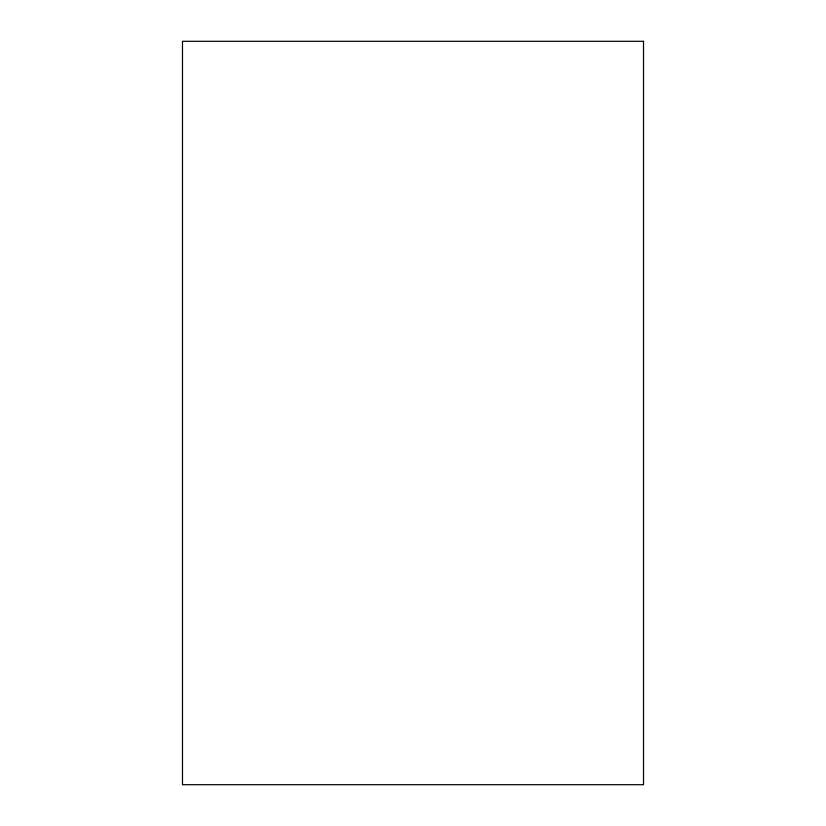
<?xml version="1.0" encoding="UTF-8"?>
<svg xmlns="http://www.w3.org/2000/svg" width="826" height="826" viewBox="0 0 826 826"><rect width="100%" height="100%" fill="white"/><g stroke="black" fill="none" stroke-linecap="round" stroke-linejoin="round"><path stroke-width="1.24" d="M643.516 41.3L182.484 41.3L182.484 784.7L643.516 784.7L643.516 41.3"/></g></svg>
